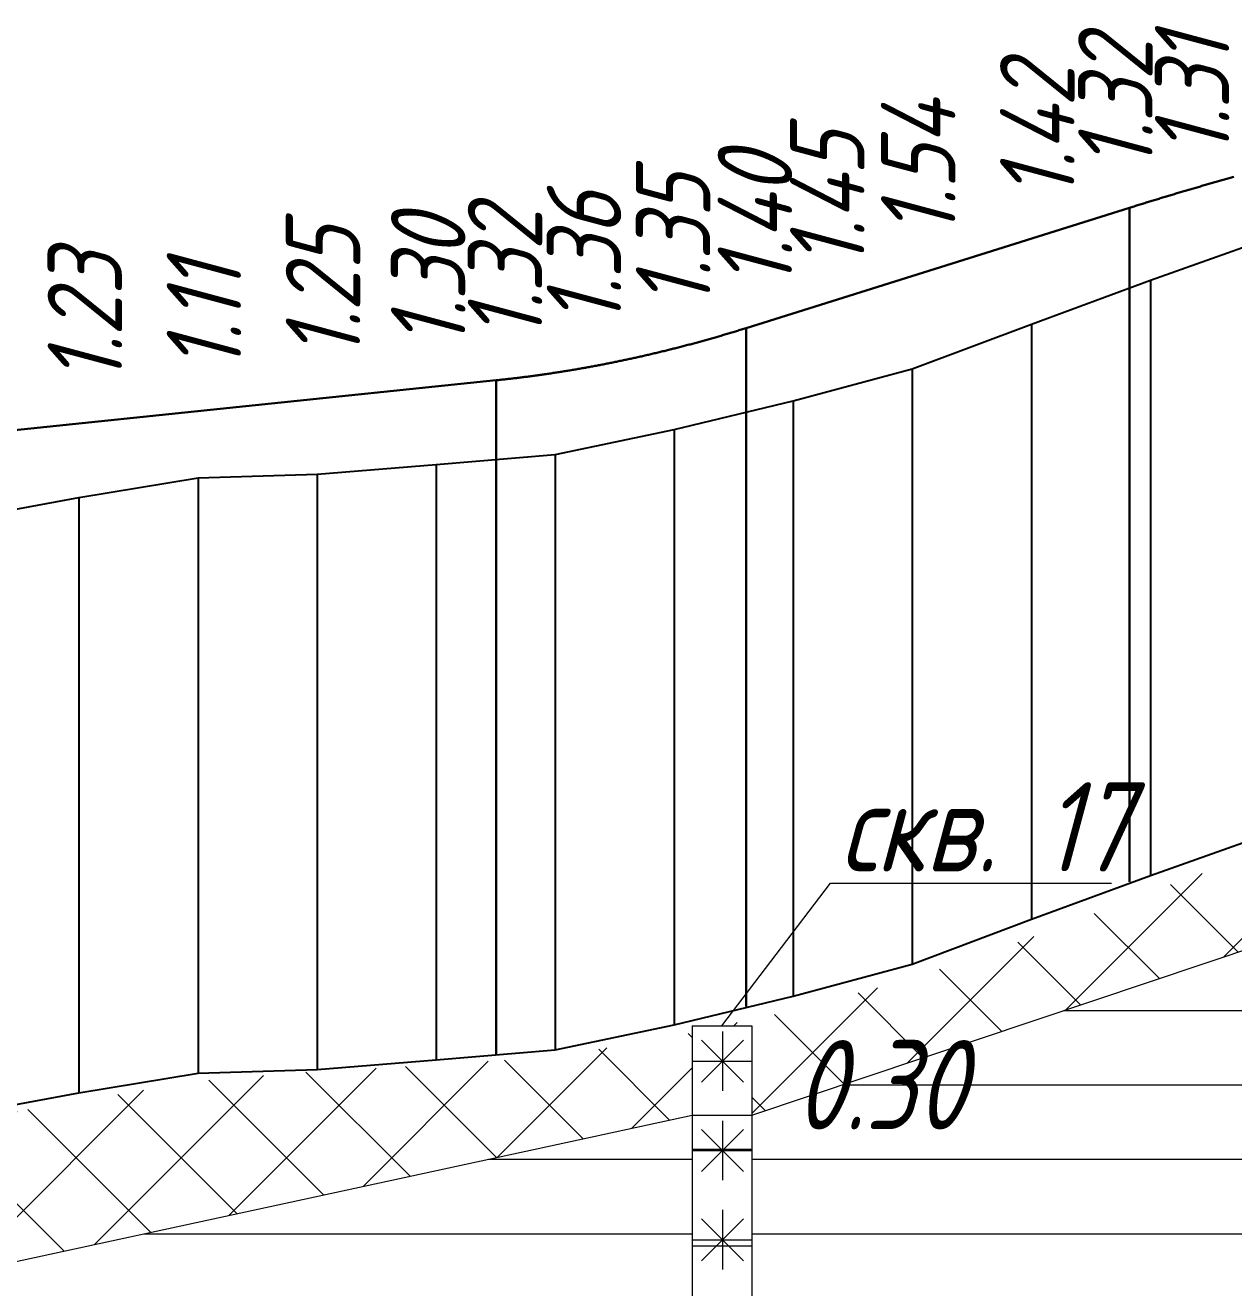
# Model space of a CAD drawing. Extents: x 2172 to 5772, y -842 to -248.
# Drawn here: x 3502.79 to 3543.4, y -482.19 to -439.77 of the extents above; entities that cross this region are included whole.
import ezdxf

# ---------------------------------------------------------------- set-up
doc = ezdxf.new("R2010")
doc.units = 0
doc.header["$MEASUREMENT"] = 0
doc.linetypes.add('CONTI', pattern=[0])
doc.layers.add('геология', color=7, linetype='CONTINUOUS', lineweight=20)
doc.layers.add('КРАСНЫЙ_ПРОФИЛЬ', color=1, linetype='CONTINUOUS', lineweight=30)
doc.layers.add('РАБОЧИЕ_ОТМЕТКИ', color=1, linetype='CONTINUOUS')
doc.layers.add('ЧЕРНЫЙ_ПРОФИЛЬ', color=7, linetype='CONTINUOUS')
doc.styles.add('ГОСТ', font='gost.TTF', dxfattribs={"oblique": 15, "height": 1})

msp = doc.modelspace()

# ---------------------------------------------------------------- hatches: boundary and pattern name
at = {"layer": 'геология', "linetype": 'Continuous'}
h = msp.add_hatch(dxfattribs=at)
h.set_pattern_fill('ANSI37', color=1, scale=20, style=0)
h.set_pattern_definition([(45, (2171.595959244836, -930.3739942693574), (-1.767766952966369, 1.767766952966369), []), (135, (2171.595959244836, -930.3739942693574), (-1.767766952966369, -1.767766952966369), [])])
h.paths.add_polyline_path([(3405.266979244836, -478.1816899998212), (3404.595959244836, -478.1330410498208), (3400.595959244836, -477.873041049821), (3396.595959244836, -477.7130410498212), (3396.595959244836, -486.3624414353653), (3405.266979244836, -485.2541899998209)])
h.paths.add_polyline_path([(3402.130971975199, -482.3379648031464), (3403.130971975199, -480.3379648031464), (3404.130971975199, -482.3379648031464)], flags=16)
h.paths.add_polyline_path([(3440.595959244836, -480.663041049821), (3436.595959244836, -480.643041049821), (3432.595959244836, -480.453041049821), (3428.595959244836, -480.2130410498212), (3424.595959244836, -479.8630410498208), (3420.595959244836, -479.4430410498207), (3416.595959244836, -479.183041049821), (3412.595959244836, -478.8130410498206), (3408.595959244836, -478.4230410498212), (3407.266979244836, -478.3266899998207), (3407.266979244836, -485.2541899998209), (3409.283704569588, -485.4767397499209), (3425.711407080658, -483.1588145671813)])
edge = h.paths.add_edge_path()
edge.add_arc((3443.903387339326, -483.4551840142339), 3.890410880645049, 132.660726402441, 180.0000000000017, ccw=False)
edge.add_line((3441.267027994384, -480.5942565029923), (3440.595959244836, -480.663041049821))
edge.add_line((3440.595959244836, -480.663041049821), (3425.711407080658, -483.1588145671813))
edge.add_line((3425.711407080658, -483.1588145671813), (3409.283704569588, -485.4767397499209))
edge.add_line((3409.283704569588, -485.4767397499209), (3420.784527473183, -486.7458789984448))
edge.add_line((3420.784527473183, -486.7458789984448), (3435.887831735205, -487.42003160069))
edge.add_line((3435.887831735205, -487.42003160069), (3442.449603800145, -487.0637585584891))
edge.add_arc((3443.903387339325, -483.4551840142339), 3.890410880644605, 180.0000000000008, 248.0570127374182, ccw=False)
edge = h.paths.add_edge_path()
edge.add_line((3464.948359244836, -478.887183049821), (3464.595959244836, -478.9030410498208))
edge.add_line((3464.595959244836, -478.9030410498208), (3460.595959244836, -479.3330410498211))
edge.add_line((3460.595959244836, -479.3330410498211), (3456.595959244836, -479.4230410498212))
edge.add_line((3456.595959244836, -479.4230410498212), (3452.595959244836, -479.6030410498211))
edge.add_line((3452.595959244836, -479.6030410498211), (3448.595959244836, -479.873041049821))
edge.add_line((3448.595959244836, -479.873041049821), (3445.918600629797, -480.1273901182499))
edge.add_arc((3443.903387339325, -483.4551840142335), 3.89041088064461, -7.617018127348274e-12, 58.802145706168574, ccw=False)
edge.add_arc((3443.903387339325, -483.4551840142345), 3.890410880644595, -61.841338698212326, 7.503331289626658e-12, ccw=False)
edge.add_line((3445.739329752336, -486.8851420717547), (3464.948359244836, -485.8421830498191))
edge.add_line((3464.948359244836, -485.8421830498191), (3464.948359244836, -478.887183049821))
h.paths.add_polyline_path([(3461.812351975199, -481.8904225330361), (3462.812351975199, -479.8904225330361), (3463.812351975199, -481.8904225330361)], flags=16)
h.paths.add_polyline_path([(3500.16716671681, -481.8014260150885), (3501.184682013046, -481.5816357129615), (3484.599211183237, -479.8839649782312), (3470.595959244836, -478.6580410498209), (3468.595959244836, -478.7230410498209), (3466.948359244836, -478.7971830498209), (3466.948359244836, -485.8421830498191), (3481.99119701448, -484.7836908851532)])
h.paths.add_polyline_path([(3525.200219244836, -476.3941144998207), (3525.200219244836, -473.6116144998209), (3524.595959244836, -473.7430410498209), (3520.595959244836, -474.4230410498212), (3516.595959244836, -474.703041049821), (3512.595959244836, -474.913041049821), (3508.595959244836, -475.2430410498209), (3504.595959244836, -475.913041049821), (3500.595959244836, -476.5930410498208), (3496.595959244836, -477.1130410498208), (3492.595959244836, -477.3630410498208), (3488.595959244836, -477.4830410498207), (3484.595959244836, -477.873041049821), (3480.595959244836, -478.3330410498211), (3476.595959244836, -478.4730410498209), (3472.595959244836, -478.5930410498208), (3470.595959244836, -478.6580410498209), (3484.599211183237, -479.8839649782312), (3501.184682013046, -481.5816357129615)])
edge = h.paths.add_edge_path()
edge.add_line((3548.314092563063, -469.3140602565363), (3559.52575637998, -467.6440213621786))
edge.add_arc((3562.697113533048, -465.3906260067379), 3.890410880644604, 179.9999999999992, 215.3955478876504, ccw=False)
edge.add_arc((3562.697113533047, -465.3906260067357), 3.89041088064414, 161.1488698633117, 180.0000000000318, ccw=False)
edge.add_line((3559.015379247028, -464.1335939994319), (3556.595959244836, -464.5630410498211))
edge.add_line((3556.595959244836, -464.5630410498211), (3552.595959244836, -465.3030410498209))
edge.add_line((3552.595959244836, -465.3030410498209), (3548.595959244836, -466.2130410498212))
edge.add_line((3548.595959244836, -466.2130410498212), (3544.595959244836, -467.4730410498209))
edge.add_line((3544.595959244836, -467.4730410498209), (3540.595959244836, -468.8830410498213))
edge.add_line((3540.595959244836, -468.8830410498213), (3536.595959244836, -470.4230410498212))
edge.add_line((3536.595959244836, -470.4230410498212), (3532.595959244836, -471.7930410498211))
edge.add_line((3532.595959244836, -471.7930410498211), (3528.595959244836, -472.873041049821))
edge.add_line((3528.595959244836, -472.873041049821), (3526.200219244836, -473.3941144998207))
edge.add_line((3526.200219244836, -473.3941144998207), (3527.200219244836, -473.3941144998207))
edge.add_line((3527.200219244836, -473.3941144998207), (3527.200219244836, -476.3941144998207))
edge.add_line((3527.200219244836, -476.3941144998207), (3548.314092563063, -469.3140602565363))
edge = h.paths.add_edge_path()
edge.add_line((3585.881899244836, -460.5316745498212), (3586.881899244836, -460.5316745498212))
edge.add_line((3586.881899244836, -460.5316745498212), (3584.595959244836, -459.9030410498208))
edge.add_line((3584.595959244836, -459.9030410498208), (3580.595959244836, -460.2330410498207))
edge.add_line((3580.595959244836, -460.2330410498207), (3576.595959244836, -460.873041049821))
edge.add_line((3576.595959244836, -460.873041049821), (3572.595959244836, -461.6730410498212))
edge.add_line((3572.595959244836, -461.6730410498212), (3568.595959244836, -462.5830410498211))
edge.add_line((3568.595959244836, -462.5830410498211), (3565.827963166865, -463.0812803438557))
edge.add_arc((3562.697113533048, -465.3906260067365), 3.890410880644608, -2.091837814077735e-11, 36.412852577754904, ccw=False)
edge.add_arc((3562.697113533047, -465.3906260067403), 3.890410880645504, -18.451092617890993, 3.5981884138891473e-11, ccw=False)
edge.add_line((3566.387534571732, -466.6219218190772), (3567.585893768735, -466.4434196358961))
edge.add_line((3567.585893768735, -466.4434196358961), (3585.881899244836, -464.5316745498212))
edge.add_line((3585.881899244836, -464.5316745498212), (3585.881899244836, -460.5316745498212))
h.paths.add_polyline_path([(3634.595959244836, -458.3480410498209), (3632.595959244836, -458.4630410498212), (3628.595959244836, -458.683041049821), (3624.595959244836, -458.9830410498207), (3620.595959244836, -459.0430410498211), (3616.595959244836, -459.0130410498209), (3612.595959244836, -459.0530410498209), (3608.595959244836, -458.8030410498209), (3604.595959244836, -458.9830410498207), (3600.595959244836, -459.0230410498211), (3596.595959244836, -459.1330410498213), (3592.595959244836, -459.913041049821), (3588.595959244836, -461.0030410498211), (3587.881899244836, -460.8066745498209), (3587.881899244836, -464.5316745498208), (3597.88417471176, -463.5186321709371), (3610.13813682649, -463.4158389539007)])
h.paths.add_polyline_path([(3645.467619244837, -457.6543244498207), (3644.595959244836, -457.663041049821), (3640.595959244836, -457.8630410498208), (3636.595959244836, -458.2330410498207), (3634.595959244836, -458.3480410498209), (3610.13813682649, -463.4158389539007), (3645.467619244837, -467.6443244498209)])
edge = h.paths.add_edge_path(flags=16)
edge.add_arc((3638.824192431525, -462.307321337234), 3.890410880644595, 0, 360)
h.paths.add_polyline_path([(3706.049759244836, -458.3584620498209), (3704.595959244836, -458.2930410498211), (3700.595959244836, -458.143041049821), (3696.595959244836, -458.0030410498211), (3692.595959244836, -457.893041049821), (3688.595959244836, -458.0630410498211), (3684.595959244836, -458.0330410498209), (3680.595959244836, -457.893041049821), (3676.595959244836, -458.0230410498211), (3672.595959244836, -458.163041049821), (3668.595959244836, -458.183041049821), (3664.595959244836, -458.0830410498211), (3660.595959244836, -458.1130410498208), (3656.595959244836, -457.953041049821), (3652.595959244836, -457.663041049821), (3648.595959244836, -457.623041049821), (3647.467619244837, -457.6343244498212), (3647.467619244837, -467.6443244498209), (3706.049759244836, -467.403462049821)])
edge = h.paths.add_edge_path(flags=16)
edge.add_arc((3683.60395167425, -462.7801484565994), 3.890410880644595, 0, 360)
h.paths.add_polyline_path([(3720.595959244836, -459.0930410498208), (3716.595959244836, -458.8230410498209), (3712.595959244836, -458.6930410498207), (3708.595959244836, -458.4730410498209), (3708.049759244836, -458.448462049821), (3708.049759244836, -467.403462049821), (3734.614920244831, -466.6760037975619), (3747.858181346719, -465.0015559511012)])
edge = h.paths.add_edge_path()
edge.add_arc((3752.214261147659, -460.6393792551826), 3.890410880643685, 0, 180, ccw=False)
edge.add_arc((3752.214261147659, -460.6393792551833), 3.89041088064414, -85.46142147417572, 1.0913936421275139e-11, ccw=False)
edge.add_line((3752.522110623317, -464.5175908946599), (3763.327421708334, -463.7493780265404))
edge.add_line((3763.327421708334, -463.7493780265404), (3763.327421708334, -463.5741399059898))
edge.add_line((3763.327421708334, -463.5741399059898), (3765.327421708334, -463.5741399059898))
edge.add_line((3765.327421708334, -463.5741399059898), (3765.327421708334, -463.6148610036912))
edge.add_line((3765.327421708334, -463.6148610036912), (3766.253939244836, -463.5413147498211))
edge.add_line((3766.253939244836, -463.5413147498211), (3766.253939244836, -455.7263147498211))
edge.add_line((3766.253939244836, -455.7263147498211), (3764.595959244836, -456.0330410498209))
edge.add_line((3764.595959244836, -456.0330410498209), (3760.595959244836, -456.453041049821))
edge.add_line((3760.595959244836, -456.453041049821), (3756.595959244836, -456.3030410498209))
edge.add_line((3756.595959244836, -456.3030410498209), (3752.595959244836, -456.4230410498212))
edge.add_line((3752.595959244836, -456.4230410498212), (3748.595959244836, -456.893041049821))
edge.add_line((3748.595959244836, -456.893041049821), (3744.595959244836, -457.6030410498211))
edge.add_line((3744.595959244836, -457.6030410498211), (3740.595959244836, -458.6730410498212))
edge.add_line((3740.595959244836, -458.6730410498212), (3736.595959244836, -459.3630410498208))
edge.add_line((3736.595959244836, -459.3630410498208), (3732.595959244836, -459.453041049821))
edge.add_line((3732.595959244836, -459.453041049821), (3728.595959244836, -459.413041049821))
edge.add_line((3728.595959244836, -459.413041049821), (3724.595959244836, -459.393041049821))
edge.add_line((3724.595959244836, -459.393041049821), (3720.595959244836, -459.0930410498208))
edge.add_line((3720.595959244836, -459.0930410498208), (3747.858181346719, -465.0015559511012))
edge.add_line((3747.858181346719, -465.0015559511012), (3752.223461466872, -464.6550433517355))
edge.add_line((3752.223461466872, -464.6550433517355), (3752.214261147659, -464.5297901358272))
edge.add_arc((3752.21426114766, -460.639379255183), 3.89041088064414, 179.9999999999933, 269.9999999999933, ccw=False)
h.paths.add_polyline_path([(3813.72405150612, -455.3820185126356), (3812.595959244836, -455.413041049821), (3808.595959244836, -455.433041049821), (3804.595959244836, -455.2130410498212), (3800.595959244836, -454.8530410498211), (3796.595959244836, -454.4930410498209), (3792.595959244836, -454.183041049821), (3788.595959244836, -454.0030410498211), (3784.595959244836, -453.913041049821), (3780.595959244836, -454.0530410498209), (3776.595959244836, -454.4630410498212), (3772.595959244836, -454.9230410498212), (3768.595959244836, -455.2930410498211), (3767.253939244836, -455.5413147498211), (3768.253939244836, -455.5413147498211), (3768.253939244836, -463.5413147498211), (3780.697040378689, -462.7014000229392)])
edge = h.paths.add_edge_path(flags=16)
edge.add_arc((3782.489552502429, -458.0649566283755), 3.890410880644595, 0, 360)
edge = h.paths.add_edge_path()
edge.add_arc((3854.726248115077, -455.4518457332789), 3.890410880645049, 135.3689119119537, 179.9999999999849, ccw=False)
edge.add_line((3851.95765681826, -452.718679245223), (3848.595959244836, -452.643041049821))
edge.add_line((3848.595959244836, -452.643041049821), (3844.595959244836, -452.6030410498211))
edge.add_line((3844.595959244836, -452.6030410498211), (3840.595959244836, -452.9030410498208))
edge.add_line((3840.595959244836, -452.9030410498208), (3836.595959244836, -453.893041049821))
edge.add_line((3836.595959244836, -453.893041049821), (3832.595959244836, -454.5730410498209))
edge.add_line((3832.595959244836, -454.5730410498209), (3828.595959244836, -454.9630410498212))
edge.add_line((3828.595959244836, -454.9630410498212), (3826.149659244837, -455.109819049821))
edge.add_line((3826.149659244837, -455.109819049821), (3826.149659244837, -460.1698190498209))
edge.add_line((3826.149659244837, -460.1698190498209), (3841.286910427423, -458.3038150282919))
edge.add_line((3841.286910427423, -458.3038150282919), (3852.175767654233, -458.3895908275786))
edge.add_arc((3854.726248115077, -455.4518457332767), 3.890410880645071, 180.0000000000167, 229.0362612490438, ccw=False)
edge = h.paths.add_edge_path()
edge.add_line((3884.301839244836, -455.2761291498209), (3880.595959244836, -455.0630410498206))
edge.add_line((3880.595959244836, -455.0630410498206), (3876.595959244836, -454.933041049821))
edge.add_line((3876.595959244836, -454.933041049821), (3872.595959244836, -454.643041049821))
edge.add_line((3872.595959244836, -454.643041049821), (3868.595959244836, -454.1730410498212))
edge.add_line((3868.595959244836, -454.1730410498212), (3864.595959244836, -453.4430410498207))
edge.add_line((3864.595959244836, -453.4430410498207), (3860.595959244836, -453.0530410498209))
edge.add_line((3860.595959244836, -453.0530410498209), (3857.719504387871, -452.9667474041121))
edge.add_arc((3854.726248115078, -455.4518457332786), 3.890410880645057, 1.0118128557223827e-11, 39.70055628578791, ccw=False)
edge.add_arc((3854.726248115077, -455.4518457332768), 3.890410880645504, 310.0610747653148, 359.9999999999841, ccw=False)
edge.add_line((3857.230131395185, -458.4294060332277), (3860.233898669774, -458.4530678862102))
edge.add_line((3860.233898669774, -458.4530678862102), (3884.301839244836, -459.3265703498209))
edge.add_line((3884.301839244836, -459.3265703498209), (3884.301839244836, -455.2761291498209))
h.paths.add_polyline_path([(3824.149659244837, -455.2063882998209), (3820.595959244836, -455.2330410498207), (3816.595959244836, -455.3030410498209), (3813.72405150612, -455.3820185126356), (3780.697040378689, -462.7014000229392), (3799.733131681287, -461.2905542881017), (3824.149659244837, -460.1698190498209)])
edge = h.paths.add_edge_path()
edge.add_arc((3913.202360415091, -457.5850063521868), 3.890410880645959, 151.5536274741631, 179.9999999999573, ccw=False)
edge.add_line((3909.781664762662, -455.7318635962984), (3908.595959244836, -455.8830410498213))
edge.add_line((3908.595959244836, -455.8830410498213), (3904.595959244836, -456.0030410498211))
edge.add_line((3904.595959244836, -456.0030410498211), (3900.595959244836, -455.8030410498209))
edge.add_line((3900.595959244836, -455.8030410498209), (3896.595959244836, -455.6330410498208))
edge.add_line((3896.595959244836, -455.6330410498208), (3892.595959244836, -455.5930410498208))
edge.add_line((3892.595959244836, -455.5930410498208), (3888.595959244836, -455.4830410498207))
edge.add_line((3888.595959244836, -455.4830410498207), (3886.301839244836, -455.3740703498211))
edge.add_line((3886.301839244836, -455.3740703498211), (3886.301839244838, -459.3265703498209))
edge.add_line((3886.301839244838, -459.3265703498209), (3909.966816776172, -459.7452272160981))
edge.add_arc((3913.20236041509, -457.5850063521827), 3.890410880644597, 180.0000000000167, 213.7291793922433, ccw=False)
edge = h.paths.add_edge_path()
edge.add_line((3944.168619244836, -454.534879099821), (3940.595959244836, -454.3830410498208))
edge.add_line((3940.595959244836, -454.3830410498208), (3936.595959244836, -454.4730410498209))
edge.add_line((3936.595959244836, -454.4730410498209), (3932.595959244836, -454.5430410498211))
edge.add_line((3932.595959244836, -454.5430410498211), (3928.595959244836, -454.6530410498208))
edge.add_line((3928.595959244836, -454.6530410498208), (3924.595959244836, -455.0130410498209))
edge.add_line((3924.595959244836, -455.0130410498209), (3920.595959244836, -455.0230410498211))
edge.add_line((3920.595959244836, -455.0230410498211), (3916.595959244836, -455.0530410498209))
edge.add_line((3916.595959244836, -455.0530410498209), (3916.184012322408, -455.0859968036152))
edge.add_arc((3913.202360415091, -457.5850063521833), 3.890410880645059, -8.412825991399586e-12, 39.96735627512078, ccw=False)
edge.add_arc((3913.202360415091, -457.5850063521825), 3.890410880645049, 331.009966343258, 359.9999999999799, ccw=False)
edge.add_line((3916.60531846881, -459.4705230731038), (3944.168619244836, -457.6060120998209))
edge.add_line((3944.168619244836, -457.6060120998209), (3944.168619244836, -454.534879099821))
h.paths.add_polyline_path([(3955.822398472535, -455.7395527764525), (3952.595959244836, -455.433041049821), (3948.595959244836, -454.9230410498212), (3946.168619244836, -454.6985120998211), (3946.168619244836, -457.6060120998209), (3960.494782736534, -459.3202079829825), (3972.663879315513, -460.8100788419579)])
edge = h.paths.add_edge_path()
edge.add_line((3976.595959244836, -458.2330410498207), (3972.595959244836, -457.183041049821))
edge.add_line((3972.595959244836, -457.183041049821), (3968.595959244836, -456.9430410498207))
edge.add_line((3968.595959244836, -456.9430410498207), (3964.595959244836, -456.5130410498209))
edge.add_line((3964.595959244836, -456.5130410498209), (3960.595959244836, -456.0030410498211))
edge.add_line((3960.595959244836, -456.0030410498211), (3956.595959244836, -455.8130410498211))
edge.add_line((3956.595959244836, -455.8130410498211), (3955.822398472535, -455.7395527764525))
edge.add_line((3955.822398472535, -455.7395527764525), (3972.663879315513, -460.8100788419579))
edge.add_line((3972.663879315513, -460.8100788419579), (3978.252204039894, -462.8621395892087))
edge.add_arc((3982.017092933802, -461.8818802170204), 3.890410880644142, 180.0000000000595, 194.5940038209968, ccw=False)
edge.add_arc((3982.017092933803, -461.8818802170251), 3.890410880645049, 132.0532115606375, 179.9999999999908, ccw=False)
edge.add_line((3979.411216015804, -458.9931603779823), (3976.595959244836, -458.2330410498207))
edge = h.paths.add_edge_path()
edge.add_line((4000.595959244836, -466.7230410498209), (3996.595959244836, -465.3930410498206))
edge.add_line((3996.595959244836, -465.3930410498206), (3992.595959244836, -463.9430410498212))
edge.add_line((3992.595959244836, -463.9430410498212), (3988.595959244838, -462.1930410498212))
edge.add_line((3988.595959244838, -462.1930410498212), (3985.816784550441, -461.0466314883829))
edge.add_arc((3982.017092933805, -461.8818802170254), 3.890410880644142, 1.3415046851150692e-11, 12.39758847572881, ccw=False)
edge.add_arc((3982.017092933805, -461.8818802170247), 3.890410880644595, -54.9209782933076, 3.410605131648481e-12, ccw=False)
edge.add_line((3984.252934070815, -465.0656376245997), (4002.839259244836, -471.8906290498207))
edge.add_line((4002.839259244836, -471.8906290498207), (4002.839259244836, -467.8906290498207))
edge.add_line((4002.839259244836, -467.8906290498207), (4003.839259244836, -467.8906290498207))
edge.add_line((4003.839259244836, -467.8906290498207), (4000.595959244836, -466.7230410498209))
edge = h.paths.add_edge_path()
edge.add_line((4020.595959244836, -473.9830410498207), (4016.595959244851, -472.5330410498264))
edge.add_line((4016.595959244851, -472.5330410498264), (4012.595959244836, -471.0730410498209))
edge.add_line((4012.595959244836, -471.0730410498209), (4008.595959244836, -469.7530410498211))
edge.add_line((4008.595959244836, -469.7530410498211), (4004.839259244836, -468.2597527998209))
edge.add_line((4004.839259244836, -468.2597527998209), (4004.839259244836, -471.8906290498207))
edge.add_line((4004.839259244836, -471.8906290498207), (4021.016718173161, -478.0785823581791))
edge.add_line((4021.016718173161, -478.0785823581791), (4035.656061439115, -482.0905624260849))
edge.add_line((4035.656061439115, -482.0905624260849), (4038.622816718002, -483.6037610619537))
edge.add_arc((4042.418364381165, -482.7498788939112), 3.890410880645506, 180.0000000000117, 192.6787159699941, ccw=False)
edge.add_arc((4042.418364381165, -482.7498788939124), 3.890410880645504, 125.22494371039619, 179.9999999999933, ccw=False)
edge.add_line((4040.174422048891, -479.571826089179), (4036.595959244836, -478.373041049821))
edge.add_line((4036.595959244836, -478.373041049821), (4032.595959244836, -477.4030410498203))
edge.add_line((4032.595959244836, -477.4030410498203), (4028.595959244836, -476.393041049821))
edge.add_line((4028.595959244836, -476.393041049821), (4024.595959244836, -475.2730410498211))
edge.add_line((4024.595959244836, -475.2730410498211), (4020.595959244836, -473.9830410498207))
edge = h.paths.add_edge_path()
edge.add_line((4064.595959244836, -488.6330410498213), (4060.595959244838, -487.1530410498199))
edge.add_line((4060.595959244838, -487.1530410498199), (4056.595959244838, -485.6430410498215))
edge.add_line((4056.595959244838, -485.6430410498215), (4052.595959244836, -484.1930410498212))
edge.add_line((4052.595959244836, -484.1930410498212), (4048.595959244836, -483.0030410498211))
edge.add_line((4048.595959244836, -483.0030410498211), (4046.268913956645, -482.1943928121746))
edge.add_arc((4042.418364381163, -482.7498788939239), 3.890410880646868, 1.758166945364792e-10, 8.208941618598374, ccw=False)
edge.add_arc((4042.418364381165, -482.7498788939108), 3.890410880645504, 293.2734175151377, 359.99999999998323, ccw=False)
edge.add_line((4043.955540980411, -486.3237262497692), (4068.765279244837, -498.977975949821))
edge.add_line((4068.765279244837, -498.977975949821), (4068.765279244837, -489.8454759498209))
edge.add_line((4068.765279244837, -489.8454759498209), (4068.595959244836, -489.8230410498209))
edge.add_line((4068.595959244836, -489.8230410498209), (4064.595959244836, -488.6330410498213))
h.paths.add_polyline_path([(4080.595959244836, -491.4360120572402), (4077.815959244836, -489.3520053770002), (4072.595959244836, -489.9046221657102), (4070.765279244837, -490.1104759498212), (4070.765279244837, -498.9779759498206), (4080.815959244836, -500.7791209478137)])
h.paths.add_polyline_path([(4120.595959244836, -507.9230410498212), (4117.295361053011, -507.3619393572108), (4090.344469183021, -503.6785930211208), (4099.366628597169, -506.4873238994442), (4123.941777988935, -511.8004094063363), (4145.460039244836, -514.4014025096749), (4145.460039244836, -512.4451981301127), (4144.595959244836, -512.4830410498207), (4144.391696372621, -512.4621041054188), (4144.391696372621, -513.4636559206338), (4142.391696372621, -513.4636559206338), (4142.391696372621, -512.2571041054189), (4140.595959244836, -512.0730410498209), (4136.595959244836, -511.0430410498211), (4132.595959244836, -509.6330410498213), (4128.595959244836, -508.873041049821), (4124.595959244834, -508.3930410498206)])
h.paths.add_polyline_path([(4005.515333133171, -475.7386718086545), (4014.253994039684, -475.7386718086545), (4014.253994039684, -471.235455225381), (4005.515333133171, -471.235455225381)], flags=17)
h.paths.add_polyline_path([(4005.515333133171, -472.7106798069153), (4014.253994039684, -472.7106798069153), (4014.253994039684, -468.2074632236418), (4005.515333133171, -468.2074632236418)])
h.paths.add_polyline_path([(4071.440817035958, -503.1074413528568), (4079.537808069403, -503.1074413528568), (4079.537808069403, -498.6010081863092), (4071.440817035958, -498.6010081863092)])
h.paths.add_polyline_path([(4071.440242448698, -499.8072623816042), (4080.180550136896, -499.8072623816042), (4080.180550136896, -495.3008292150571), (4071.440242448698, -495.3008292150571)], flags=17)
h.paths.add_polyline_path([(4133.098274170738, -513.9701603572676), (4142.267459628771, -513.9701603572676), (4142.267459628771, -509.4637271907204), (4133.098274170738, -509.4637271907204)], flags=17)
h.paths.add_polyline_path([(4084.595959244836, -495.373141686424), (4082.175959244836, -492.9911782607675), (4082.175959244836, -501.1356157758628), (4090.344469183021, -503.6785930211208), (4108.33238159813, -506.1369796158099), (4104.59595924484, -505.0170624525863), (4100.595959244836, -503.6713466043082), (4096.595959244837, -502.3274928617279), (4092.595959244836, -500.6155787413954), (4088.595959244838, -498.1620977525084)])
h.paths.add_polyline_path([(4081.855959244836, -492.6762078904329), (4080.815959244836, -491.6525541868442), (4080.815959244836, -500.7791209478137), (4081.322309768873, -500.8698621427975), (4081.855959244836, -501.0359950709062)])
h.paths.add_polyline_path([(4082.175959244836, -492.9911782607679), (4081.855959244837, -492.6762078904341), (4081.855959244836, -501.0359950709067), (4082.175959244836, -501.1356157758628)])
h = msp.add_hatch(dxfattribs=at)
h.set_pattern_fill('ANSI31', scale=20, angle=135, style=0)
h.set_pattern_definition([(180, (2171.595959244836, -930.3739942693574), (-4.440892098500626e-16, -2.5), [])])
h.paths.add_polyline_path([(3766.253939244836, -468.5413147498211), (3734.614920244831, -466.6760037975619), (3708.049759244836, -467.403462049821), (3708.049759244837, -478.403462049821), (3712.857881551985, -480.2322225168396), (3766.253939244836, -477.5413147498211)])
h.paths.add_polyline_path([(3748.537557642348, -472.8862458961976, -1), (3756.318379403636, -472.8862458961976, -1)], flags=16)
h.paths.add_polyline_path([(3766.253939244836, -477.5413147498211), (3712.857881551985, -480.2322225168396), (3766.253939244836, -500.5413147498211)])
h.paths.add_polyline_path([(3763.327421708334, -485.4496095288132), (3763.327421708334, -483.4496095288132), (3765.327421708334, -483.4496095288132), (3765.327421708334, -485.4496095288132)], flags=16)
h.paths.add_polyline_path([(3763.327421708334, -493.4104554065207), (3765.327421708334, -493.4104554065207), (3765.327421708334, -495.4104554065207), (3763.327421708334, -495.4104554065207)], flags=16)
h.paths.add_polyline_path([(3706.049759244836, -467.403462049821), (3647.467619244837, -467.6443244498209), (3647.467619244837, -477.6443244498209), (3706.049759244836, -478.403462049821)])
h.paths.add_polyline_path([(3679.797248805397, -473.0053567883583, -1), (3687.578070566686, -473.0053567883583, -1)], flags=16)
h.paths.add_polyline_path([(3703.123241708336, -473.1998997503556), (3703.123241708336, -471.1998997503556), (3705.123241708336, -471.1998997503556), (3705.123241708336, -473.1998997503556)], flags=16)
h.paths.add_polyline_path([(3645.467619244837, -467.6443244498209), (3610.13813682649, -463.4158389539007), (3597.88417471176, -463.5186321709371), (3587.881899244836, -464.5316745498212), (3587.881899244837, -480.5316745498208), (3645.467619244837, -477.6443244498209)])
h.paths.add_polyline_path([(3642.549332792161, -473.5791668069955, -1), (3634.768511030872, -473.5791668069955, -1)], flags=16)
h.paths.add_polyline_path([(3585.881899244836, -464.5316745498212), (3567.585893768735, -466.4434196358961), (3566.387534571732, -466.6219218190768, -0.6137216079614687), (3559.52575637998, -467.6440213621786), (3548.314092563063, -469.3140602565363), (3527.200219244836, -476.3941144998207), (3527.200219244837, -493.3941144998207), (3585.881899244836, -480.5316745498212)])
h.paths.add_polyline_path([(3559.048886298639, -476.8932828551842, -1), (3566.82970805993, -476.8932828551842, -1)], flags=16)
h.paths.add_polyline_path([(3525.200219244836, -476.3941144998207), (3500.16716671681, -481.8014260150885), (3481.99119701448, -484.7836908851532), (3466.948359244836, -485.8421830498191), (3466.948359244837, -498.842183049821), (3525.200219244836, -493.3941144998207)])
h.paths.add_polyline_path([(3464.948359244836, -485.8421830498191), (3445.739329752336, -486.8851420717547, -0.2221600325890052), (3442.449603800145, -487.0637585584891), (3435.887831735205, -487.42003160069), (3420.784527473183, -486.7458789984448), (3407.266979244836, -485.2541899998209), (3407.266979244837, -498.2541899998209), (3464.948359244836, -498.842183049821)])
h.paths.add_polyline_path([(3447.903757604521, -493.1324180395104, -1), (3440.122935843231, -493.1324180395104, -1)], flags=16)
h.paths.add_polyline_path([(3405.266979244836, -485.2541899998209), (3396.595959244836, -486.3624414353653), (3396.595959244836, -499.7429525784537), (3405.266979244836, -498.2541899998209)])
h.paths.add_polyline_path([(3750.442183954394, -474.9353305741611), (3754.677628277632, -474.9353305741611), (3754.677628277632, -470.432113990887), (3750.442183954394, -470.432113990887)], flags=8)
h.paths.add_polyline_path([(3708.725297035959, -479.1369240756462), (3717.465604724155, -479.1369240756462), (3717.465604724155, -474.6304909090986), (3708.725297035959, -474.6304909090986)], flags=24)
h.paths.add_polyline_path([(3703.573193745373, -483.124286048931), (3713.171256973241, -483.124286048931), (3713.171256973241, -478.6178528823839), (3703.573193745373, -478.6178528823839)], flags=9)
h.paths.add_polyline_path([(3708.724722448698, -468.2124176939615), (3717.465030136895, -468.2124176939615), (3717.465030136895, -463.7059845274143), (3708.724722448698, -463.7059845274143)], flags=9)
h.paths.add_polyline_path([(3755.356295648447, -495.9169598431545), (3764.525481106481, -495.9169598431545), (3764.525481106481, -491.4105266766069), (3755.356295648447, -491.4105266766069)], flags=24)
h.paths.add_polyline_path([(3755.356295648447, -485.956113965447), (3764.311042221563, -485.956113965447), (3764.311042221563, -481.4496807988994), (3755.356295648447, -481.4496807988994)], flags=24)
h.paths.add_polyline_path([(3695.152115648447, -473.7064041869894), (3704.321301106482, -473.7064041869894), (3704.321301106482, -469.1999710204418), (3695.152115648447, -469.1999710204418)], flags=24)
h.paths.add_polyline_path([(3681.701875117442, -475.0544414663218), (3685.937319440682, -475.0544414663218), (3685.937319440682, -470.5512248830482), (3681.701875117442, -470.5512248830482)], flags=8)
h.paths.add_polyline_path([(3648.143157035958, -478.3777864756462), (3656.883464724155, -478.3777864756462), (3656.883464724155, -473.8713533090986), (3648.143157035958, -473.8713533090986)], flags=25)
h.paths.add_polyline_path([(3648.143693133172, -468.3786202887718), (3656.239037384928, -468.3786202887718), (3656.239037384928, -463.8754037054982), (3648.143693133172, -463.8754037054982)], flags=9)
h.paths.add_polyline_path([(3636.673137342919, -475.628251484959), (3640.908581666155, -475.628251484959), (3640.908581666155, -471.1250349016855), (3636.673137342919, -471.1250349016855)], flags=8)
h.paths.add_polyline_path([(3588.557437035958, -481.2651365756465), (3597.297744724156, -481.2651365756465), (3597.297744724156, -476.7587034090984), (3588.557437035958, -476.7587034090984)], flags=9)
h.paths.add_polyline_path([(3588.557973133171, -465.3252810656459), (3597.296634039683, -465.3252810656459), (3597.296634039683, -460.8220644823718), (3588.557973133171, -460.8220644823718)], flags=9)
h.paths.add_polyline_path([(3560.953512610686, -478.9423675331473), (3565.188956933924, -478.9423675331473), (3565.188956933924, -474.4391509498737), (3560.953512610686, -474.4391509498737)], flags=8)
h.paths.add_polyline_path([(3527.875757035958, -494.127576525646), (3536.616064724156, -494.127576525646), (3536.616064724156, -489.6211433590988), (3527.875757035958, -489.6211433590988)], flags=9)
h.paths.add_polyline_path([(3527.876293133171, -477.6194146824228), (3536.400515154765, -477.6194146824228), (3536.400515154765, -473.1161980991492), (3527.876293133171, -473.1161980991492)], flags=24)
h.paths.add_polyline_path([(3467.623897035958, -499.5756450756462), (3476.364204724156, -499.5756450756462), (3476.364204724156, -495.0692119090986), (3467.623897035958, -495.0692119090986)], flags=9)
h.paths.add_polyline_path([(3467.624433133171, -486.5931688084383), (3476.363094039683, -486.5931688084383), (3476.363094039683, -482.0899522251648), (3467.624433133171, -482.0899522251648)], flags=24)
h.paths.add_polyline_path([(3442.027562155277, -495.1815027174739), (3446.263006478515, -495.1815027174739), (3446.263006478515, -490.6782861342003), (3442.027562155277, -490.6782861342003)], flags=8)
h.paths.add_polyline_path([(3407.942517035958, -498.9876520256462), (3416.682824724156, -498.9876520256462), (3416.682824724156, -494.4812188590986), (3407.942517035958, -494.4812188590986)], flags=9)
h = msp.add_hatch(dxfattribs=at)
h.set_pattern_fill('ANSI31', scale=26, angle=135, style=0)
h.set_pattern_definition([(180, (5536.902201851277, -2937.782146675222), (-6.661338147750939e-16, -3.25), [])])
h.paths.add_polyline_path([(3527.200219244836, -476.3941144998207), (3525.200219244836, -476.3941144998207), (3525.200219244836, -493.3941144998207), (3527.200219244837, -493.3941144998207)])

# ---------------------------------------------------------------- linework, layer by layer
at = {"layer": 'геология', "color": 7, "linetype": 'Continuous'}
for p, q in [((3526.200219244836, -473.3941144998207), (3529.846076536738, -468.5932251241275)), ((3529.846076536738, -468.5932251241275), (3539.290494066767, -468.5932251241275)), ((3527.200219244836, -476.3941144998207), (3548.314092563063, -469.3140602565363)), ((3525.200219244836, -473.3941144998207), (3527.200219244836, -473.3941144998207)), ((3500.16716671681, -481.8014260150885), (3525.200219244836, -476.3941144998207)), ((3525.200219244836, -476.3941144998207), (3527.200219244836, -476.3941144998207)), ((3525.200219244836, -476.3941144998207), (3527.200219244836, -476.3941144998207))]:
    msp.add_line(p, q, dxfattribs=at)
at = {"layer": 'геология', "color": 7, "linetype": 'Continuous', "ltscale": 5}
for p, q in [((3525.200219244836, -473.3941144998207), (3525.200219244836, -493.3941144998207)), ((3527.200219244836, -473.3941144998207), (3527.200219244837, -493.3941144998207))]:
    msp.add_line(p, q, dxfattribs=at)
at = {"layer": 'геология', "color": 1, "linetype": 'Continuous'}
for p, q in [((3526.215560362597, -473.5769380611855), (3526.215560362597, -475.5769380611855)), ((3525.50845358141, -475.2840448423722), (3526.922667143783, -473.8698312799988)), ((3526.922667143784, -475.2840448423722), (3525.50845358141, -473.8698312799988)), ((3525.215560362597, -474.5769380611855), (3527.215560362597, -474.5769380611855)), ((3526.215560362597, -476.5769380611855), (3526.215560362597, -478.5769380611855)), ((3525.50845358141, -478.2840448423722), (3526.922667143783, -476.8698312799988)), ((3526.922667143784, -478.2840448423722), (3525.50845358141, -476.8698312799988)), ((3525.215560362597, -477.5769380611855), (3527.215560362597, -477.5769380611855)), ((3526.215560362597, -479.5769380611855), (3526.215560362597, -481.5769380611855)), ((3525.50845358141, -481.2840448423722), (3526.922667143783, -479.8698312799988)), ((3526.922667143784, -481.2840448423722), (3525.50845358141, -479.8698312799988)), ((3525.215560362597, -480.5769380611855), (3527.215560362597, -480.5769380611855))]:
    msp.add_line(p, q, dxfattribs=at)
at = {"layer": 'КРАСНЫЙ_ПРОФИЛЬ'}
for p, q in [((3527.012402543658, -449.948448398527), (3539.889742396813, -445.907981676798)), ((3539.889742396813, -445.907981676798), (3539.889742396813, -468.554949731923)), ((3527.012402543658, -449.948448398527), (3527.012402543658, -472.7455495835761)), ((3490.929649280436, -454.576219769051), (3518.614745491725, -451.7018365500621)), ((3518.614745491725, -451.7018365500621), (3518.614745491725, -474.348916684002))]:
    msp.add_line(p, q, dxfattribs=at)
for points in [[(3539.889742396813, -445.907981676798), (3539.929616086417, -445.8954786327981), (3539.969489776021, -445.8829914879091), (3540.009363465625, -445.870520242132), (3540.049237155229, -445.8580648954651), (3540.089110844833, -445.8456254479099), (3540.128984534437, -445.8332018994661), (3540.168858224041, -445.820794250134), (3540.208731913645, -445.8084024999121), (3540.248605603249, -445.7960266488021), (3540.288479292852, -445.783666696803), (3540.328352982456, -445.771322643915), (3540.36822667206, -445.7589944901379), (3540.408100361664, -445.7466822354731), (3540.447974051268, -445.734385879919), (3540.487847740872, -445.722105423476), (3540.499252804703, -445.7185957710501), (3540.527721430476, -445.7098408661441), (3540.56759512008, -445.6975922079241), (3540.607468809683, -445.685359448815), (3540.647342499287, -445.673142588817), (3540.687216188891, -445.66094162793), (3540.727089878495, -445.648756566155), (3540.7669635681, -445.63658740349), (3540.806837257704, -445.624434139937), (3540.846710947307, -445.612296775495), (3540.886584636911, -445.600175310165), (3540.926458326515, -445.588069743945), (3540.966332016118, -445.5759800768369), (3541.006205705723, -445.5639063088399), (3541.046079395326, -445.551848439954), (3541.08595308493, -445.5398064701801), (3541.125826774534, -445.527780399517), (3541.165700464138, -445.515770227965), (3541.205574153742, -445.5037759555241), (3541.245447843346, -445.4917975821941), (3541.285321532951, -445.479835107976), (3541.325195222554, -445.467888532869), (3541.365068912158, -445.4559578568731), (3541.404942601761, -445.444043079988), (3541.444816291365, -445.4321442022151), (3541.484689980969, -445.420261223552), (3541.524563670573, -445.408394144001), (3541.564437360177, -445.3965429635609), (3541.604311049781, -445.3847076822331), (3541.644184739385, -445.372888300016), (3541.684058428989, -445.3610848169101), (3541.723932118593, -445.349297232915), (3541.763805808198, -445.337525548031), (3541.8036794978, -445.325769762258), (3541.843553187404, -445.314029875597), (3541.883426877008, -445.3023058880469), (3541.923300566612, -445.290597799609), (3541.963174256216, -445.2789056102811), (3542.00304794582, -445.2672293200649), (3542.042921635424, -445.25556892896), (3542.082795325028, -445.2439244369659), (3542.122669014632, -445.232295844083), (3542.162542704235, -445.220683150312), (3542.202416393839, -445.2090863556521), (3542.242290083443, -445.197505460103), (3542.282163773047, -445.185940463665), (3542.322037462651, -445.174391366339), (3542.361911152255, -445.162858168123), (3542.401784841859, -445.1513408690189), (3542.441658531463, -445.1398394690259), (3542.481532221067, -445.1283539681451), (3542.521405910671, -445.116884366375), (3542.561279600274, -445.105430663715), (3542.601153289878, -445.0939928601679), (3542.641026979482, -445.0825709557312), (3542.680900669086, -445.0711649504051), (3542.720774358691, -445.059774844191), (3542.760648048295, -445.048400637088), (3542.800521737898, -445.037042329096), (3542.840395427502, -445.0256999202161), (3542.880269117106, -445.014373410447), (3542.920142806709, -445.003062799788), (3542.960016496314, -444.991768088242), (3542.999890185917, -444.9804892758061), (3543.039763875521, -444.969226362482), (3543.079637565125, -444.9579793482681), (3543.119511254729, -444.9467482331661), (3543.159384944333, -444.9355330171761), (3543.199258633937, -444.9243337002961), (3543.239132323542, -444.913150282528), (3543.279006013145, -444.901982763871), (3543.318879702749, -444.8908311443251), (3543.358753392352, -444.8796954238901), (3543.398627081956, -444.868575602567)], [(3518.614745491725, -451.7018365500621), (3518.654734334829, -451.6976647512081), (3518.694723177933, -451.6934529746641), (3518.734712021038, -451.6892012204321), (3518.774700864142, -451.684909488509), (3518.814689707247, -451.6805777788979), (3518.854678550351, -451.6762060915971), (3518.894667393456, -451.671794426607), (3518.93465623656, -451.6673427839269), (3518.974645079664, -451.6628511635581), (3519.014633922769, -451.6583195655001), (3519.054622765873, -451.6537479897529), (3519.094611608978, -451.649136436316), (3519.134600452082, -451.64448490519), (3519.174589295187, -451.6397933963749), (3519.214578138291, -451.63506190987), (3519.254566981396, -451.6302904456761), (3519.2945558245, -451.6254790037931), (3519.334544667604, -451.6206275842201), (3519.374533510709, -451.615736186958), (3519.414522353813, -451.6108048120059), (3519.454511196918, -451.6058334593661), (3519.494500040022, -451.600822129036), (3519.534488883127, -451.5957708210169), (3519.574477726231, -451.590679535308), (3519.614466569335, -451.5855482719101), (3519.65445541244, -451.580377030823), (3519.694444255545, -451.5751658120462), (3519.734433098649, -451.56991461558), (3519.774421941753, -451.5646234414251), (3519.814410784858, -451.5592922895801), (3519.854399627962, -451.5539211600469), (3519.894388471067, -451.5485100528231), (3519.934377314171, -451.5430589679111), (3519.974366157276, -451.5375679053091), (3520.01435500038, -451.532036865018), (3520.054343843484, -451.5264658470371), (3520.094332686589, -451.5208548513681), (3520.134321529693, -451.5152038780091), (3520.174310372798, -451.50951292696), (3520.214299215902, -451.5037819982222), (3520.254288059007, -451.498011091795), (3520.294276902111, -451.4922002076792), (3520.334265745216, -451.4863493458729), (3520.37425458832, -451.480458506378), (3520.414243431425, -451.474527689194), (3520.454232274529, -451.46855689432), (3520.494221117634, -451.462546121757), (3520.499252804703, -451.461786971023), (3520.534209960738, -451.4564953715051), (3520.574198803842, -451.4504046435629), (3520.614187646947, -451.4442739379319), (3520.654176490051, -451.4381032546121), (3520.694165333156, -451.431892593602), (3520.73415417626, -451.4256419549031), (3520.774143019366, -451.4193513385151), (3520.814131862469, -451.413020744438), (3520.854120705573, -451.4066501726711), (3520.894109548678, -451.4002396232149), (3520.934098391782, -451.393789096069), (3520.974087234888, -451.387298591234), (3521.014076077991, -451.3807681087101), (3521.054064921096, -451.374197648496), (3521.0940537642, -451.3675872105941), (3521.134042607305, -451.3609367950021), (3521.17403145041, -451.35424640172), (3521.214020293514, -451.3475160307489), (3521.254009136618, -451.3407456820889), (3521.293997979722, -451.3339353557401), (3521.333986822827, -451.327085051701), (3521.373975665932, -451.3201947699731), (3521.413964509036, -451.3132645105561), (3521.45395335214, -451.3062942734491), (3521.493942195245, -451.299284058653), (3521.533931038349, -451.2922338661681), (3521.573919881454, -451.2851436959932), (3521.613908724558, -451.2780135481289), (3521.653897567663, -451.270843422576), (3521.693886410767, -451.2636333193332), (3521.733875253871, -451.256383238401), (3521.773864096976, -451.2490931797799), (3521.81385294008, -451.2417631434689), (3521.853841783185, -451.234393129469), (3521.893830626289, -451.2269831377801), (3521.933819469393, -451.219533168402), (3521.973808312498, -451.2120432213339), (3522.013797155603, -451.204513296577), (3522.053785998707, -451.1969433941299), (3522.093774841811, -451.1893335139939), (3522.133763684916, -451.1816836561691), (3522.17375252802, -451.1739938206551), (3522.213741371125, -451.166264007451), (3522.253730214229, -451.158494216558), (3522.293719057334, -451.150684447975), (3522.333707900438, -451.1428347017031), (3522.373696743542, -451.134944977742), (3522.413685586647, -451.1270152760919), (3522.453674429752, -451.1190455967521), (3522.493663272856, -451.111035939723), (3522.53365211596, -451.1029863050051), (3522.573640959065, -451.0948966925971), (3522.613629802169, -451.0867671025001), (3522.653618645274, -451.0785975347139), (3522.693607488378, -451.070387989238), (3522.733596331482, -451.0621384660731), (3522.773585174587, -451.053848965219), (3522.813574017691, -451.0455194866749), (3522.853562860796, -451.037150030442), (3522.8935517039, -451.02874059652), (3522.933540547005, -451.0202911849092), (3522.973529390109, -451.0118017956081), (3523.013518233214, -451.0032724286179), (3523.053507076318, -450.994703083938), (3523.093495919423, -450.986093761569), (3523.133484762527, -450.9774444615109), (3523.173473605631, -450.968755183764), (3523.213462448736, -450.960025928327), (3523.253451291841, -450.951256695201), (3523.293440134945, -450.942447484385), (3523.333428978049, -450.9335982958801), (3523.373417821154, -450.9247091296861), (3523.413406664258, -450.9157799858031), (3523.453395507363, -450.90681086423), (3523.493384350467, -450.8978017649679), (3523.533373193573, -450.8887526880171), (3523.573362036676, -450.8796636333759), (3523.61335087978, -450.8705346010461), (3523.653339722885, -450.8613655910269), (3523.693328565989, -450.852156603318), (3523.733317409095, -450.84290763792), (3523.773306252198, -450.8336186948329), (3523.813295095303, -450.8242897740561), (3523.853283938407, -450.8149208755899), (3523.893272781512, -450.8055119994351), (3523.933261624617, -450.7960631455901), (3523.97325046772, -450.786574314056), (3524.013239310825, -450.777045504833), (3524.053228153929, -450.767476717921), (3524.093216997034, -450.757867953319), (3524.133205840139, -450.7482192110269), (3524.173194683243, -450.7385304910472), (3524.213183526347, -450.728801793377), (3524.253172369451, -450.7190331180182), (3524.293161212556, -450.7092244649689), (3524.333150055661, -450.6993758342319), (3524.373138898765, -450.6894872258051), (3524.413127741869, -450.6795586396879), (3524.453116584974, -450.6695900758821), (3524.493105428078, -450.6595815343871), (3524.499252804703, -450.658039403181), (3524.533094271183, -450.6495330152029), (3524.573083114287, -450.6394445183291), (3524.613071957392, -450.629316043766), (3524.653060800496, -450.6191475915141), (3524.6930496436, -450.6089391615719), (3524.733038486705, -450.5986907539409), (3524.77302732981, -450.588402368621), (3524.813016172914, -450.5780740056111), (3524.853005016018, -450.567705664912), (3524.892993859123, -450.5572973465241), (3524.932982702227, -450.5468490504459), (3524.972971545332, -450.536360776679), (3525.012960388436, -450.525832525223), (3525.05294923154, -450.5152642960779), (3525.092938074645, -450.5046560892429), (3525.13292691775, -450.494007904718), (3525.172915760854, -450.483319742505), (3525.212904603958, -450.4725916026021), (3525.252893447063, -450.46182348501), (3525.292882290167, -450.4510153897281), (3525.332871133272, -450.4401673167581), (3525.372859976376, -450.429279266097), (3525.412848819481, -450.4183512377481), (3525.452837662585, -450.407383231709), (3525.492826505689, -450.396375247981), (3525.532815348794, -450.385327286564), (3525.572804191898, -450.374239347457), (3525.612793035003, -450.3631114306609), (3525.652781878107, -450.3519435361759), (3525.692770721212, -450.3407356640009), (3525.732759564316, -450.3294878141371), (3525.772748407421, -450.3181999865831), (3525.812737250525, -450.3068721813411), (3525.85272609363, -450.2955043984091), (3525.892714936734, -450.2840966377871), (3525.932703779838, -450.272648899477), (3525.972692622943, -450.261161183477), (3526.012681466048, -450.249633489788), (3526.052670309152, -450.238065818409), (3526.092659152256, -450.226458169341), (3526.132647995361, -450.214810542584), (3526.172636838465, -450.2031229381371), (3526.21262568157, -450.1913953560011), (3526.252614524674, -450.179627796176), (3526.292603367778, -450.167820258662), (3526.332592210883, -450.1559727434581), (3526.372581053987, -450.144085250565), (3526.412569897092, -450.132157779982), (3526.452558740196, -450.120190331711), (3526.492547583302, -450.1081829057491), (3526.532536426405, -450.0961355020991), (3526.57252526951, -450.084048120759), (3526.612514112614, -450.0719207617301), (3526.652502955719, -450.0597534250121), (3526.692491798824, -450.0475461106039), (3526.732480641927, -450.035298818507), (3526.772469485032, -450.0230115487211), (3526.812458328136, -450.010684301245), (3526.852447171241, -449.99831707608), (3526.892436014346, -449.9859098732259), (3526.93242485745, -449.973462692682), (3526.972413700554, -449.9609755344491), (3527.012402543658, -449.948448398527)]]:
    msp.add_lwpolyline(points, dxfattribs=at)
at = {"layer": 'ЧЕРНЫЙ_ПРОФИЛЬ'}
for p, q in [((3540.595959244836, -448.3377490361032), (3544.595959244836, -446.9188618885992)), ((3536.595959244836, -449.8116071862432), (3540.595959244836, -448.3377490361032)), ((3540.595959244836, -448.3377490361032), (3540.595959244836, -468.3377490361032)), ((3532.595959244836, -451.3163911333462), (3536.595959244836, -449.8116071862432)), ((3536.595959244836, -449.8116071862432), (3536.595959244836, -469.8116071862432)), ((3528.595959244836, -452.3943593425912), (3532.595959244836, -451.3163911333462)), ((3532.595959244836, -451.3163911333462), (3532.595959244836, -471.3163911333462)), ((3524.595959244836, -453.3590093147532), (3528.595959244836, -452.3943593425912)), ((3528.595959244836, -452.3943593425912), (3528.595959244836, -472.3943593425912)), ((3520.595959244836, -454.1980501158693), (3524.595959244836, -453.3590093147532)), ((3524.595959244836, -453.3590093147532), (3524.595959244836, -473.3590093147532)), ((3516.595959244836, -454.5339444725292), (3520.595959244836, -454.1980501158693)), ((3520.595959244836, -454.1980501158693), (3520.595959244836, -474.1980501158693)), ((3512.595959244836, -454.8536096694982), (3516.595959244836, -454.5339444725292)), ((3516.595959244836, -454.5339444725292), (3516.595959244836, -474.5339444725292)), ((3504.595959244836, -455.6436023229382), (3508.595959244836, -454.9745056149342)), ((3508.595959244836, -454.9745056149342), (3512.595959244836, -454.8536096694982)), ((3508.595959244836, -454.9745056149342), (3508.595959244836, -474.9745056149342)), ((3512.595959244836, -454.8536096694982), (3512.595959244836, -474.8536096694982)), ((3500.595959244836, -456.3742268014012), (3504.595959244836, -455.6436023229382)), ((3504.595959244836, -455.6436023229382), (3504.595959244836, -475.6436023229382)), ((3540.595959244836, -468.3377490361032), (3544.595959244836, -466.9188618885992)), ((3536.595959244836, -469.8116071862432), (3540.595959244836, -468.3377490361032)), ((3532.595959244836, -471.3163911333462), (3536.595959244836, -469.8116071862432)), ((3528.595959244836, -472.3943593425912), (3532.595959244836, -471.3163911333462)), ((3524.595959244836, -473.3590093147532), (3528.595959244836, -472.3943593425912)), ((3520.595959244836, -474.1980501158693), (3524.595959244836, -473.3590093147532)), ((3516.595959244836, -474.5339444725292), (3520.595959244836, -474.1980501158693)), ((3512.595959244836, -474.8536096694982), (3516.595959244836, -474.5339444725292)), ((3504.595959244836, -475.6436023229382), (3508.595959244836, -474.9745056149342)), ((3508.595959244836, -474.9745056149342), (3512.595959244836, -474.8536096694982)), ((3500.595959244836, -476.3742268014012), (3504.595959244836, -475.6436023229382))]:
    msp.add_line(p, q, dxfattribs=at)

# ---------------------------------------------------------------- texts
at = {"layer": 'геология', "color": 7, "lineweight": -3, "style": 'ГОСТ', "oblique": 15}
msp.add_text('скв. 17', height=3, dxfattribs=at).set_placement((3530.158686241706, -468.2043631413908))
at = {"layer": 'геология', "color": 7, "linetype": 'CONTI', "style": 'ГОСТ', "oblique": 15}
msp.add_text('0.30', height=3, dxfattribs=at).set_placement((3528.626829230383, -476.868878585211))
at = {"layer": 'РАБОЧИЕ_ОТМЕТКИ', "style": 'ГОСТ', "oblique": 15}
for s, p in [('1.32', (3540.670904833501, -444.6441899489155)), ('1.31', (3543.246437369129, -444.1831662511022)), ('1.42', (3538.045233275176, -445.6259891715765)), ('1.54', (3534.045233275176, -446.8810517133135)), ('1.45', (3530.988230863561, -447.93936503446)), ('1.40', (3528.55838301413, -448.6026367720035)), ('1.35', (3525.810201209779, -449.2714016922801)), ('1.36', (3522.813871988837, -449.8793432387693)), ('1.32', (3520.160725962197, -450.3560249235385)), ('1.25', (3514.045233275176, -450.9909611152455)), ('1.30', (3517.580421191235, -450.6209726261504)), ('1.23', (3506.045233275176, -451.8215547883325)), ('1.11', (3510.045233275176, -451.4062579517885))]:
    msp.add_text(s, height=2.5, rotation=90, dxfattribs=at).set_placement(p)

doc.saveas('drawing.dxf')
